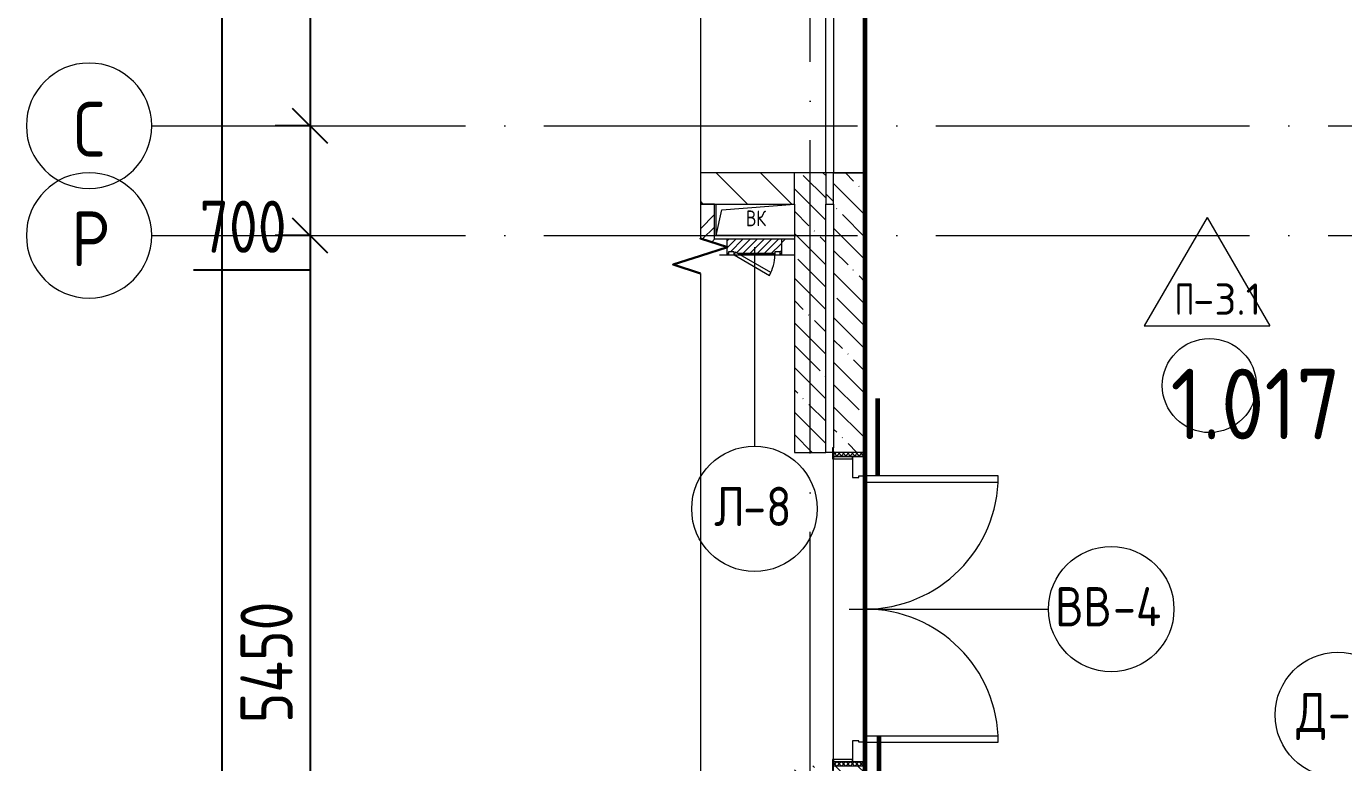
# Model space of a CAD drawing. Header units: millimetres. Extents: x -592259 to 288321, y -552984 to 293768.
# Drawn here: x 76440 to 84840, y 47610 to 52309 of the extents above; entities that cross this region are included whole.
import ezdxf

# ---------------------------------------------------------------- set-up
doc = ezdxf.new("R2010")
doc.units = ezdxf.units.MM
doc.linetypes.add('ADSK_Линия сетки', pattern=[2500, 2000, -250, 0, -250])
doc.layers.get('Defpoints').update_dxf_attribs({"color": 250})
for name, color, linetype, lineweight in [('2)Фархверки', 40, 'Continuous', 30), ('4.1) Штук. 3.1 вып', 6, 'Continuous', 60), ('A-____-____-DIMS', 250, 'Continuous', 9), ('A-AREA-____-IDEN', 250, 'Continuous', 9), ('A-DETL-GENF-OTLN', 250, 'Continuous', 5), ('A-DOOR-____-IDEN', 250, 'Continuous', 9), ('A-DOOR-____-MCUT', 250, 'Continuous', 5), ('A-DOOR-____-OTLN', 250, 'Continuous', 5), ('A-DOOR-FRAM-MCUT', 250, 'Continuous', 5), ('A-DOOR-FRAM-OTLN', 250, 'Continuous', 5), ('A-FLOR-____-IDEN', 250, 'Continuous', 9), ('A-FLOR-____-OTLN', 250, 'Continuous', 9), ('A-GENM-____-MCUT', 250, 'Continuous', 25), ('A-GENM-____-OTLN', 250, 'Continuous', 9), ('A-GLAZ-____-OTLN', 250, 'Continuous', 5), ('A-WALL-____-MCUT', 250, 'Continuous', 13), ('A-WALL-____-PATT', 250, 'Continuous', 13), ('I-WALL-____-OTLN', 250, 'Continuous', 9), ('S-GRID-____-IDEN', 250, 'Continuous', 9), ('S-GRID-____-OTLN', 250, 'Continuous', 9)]:
    doc.layers.add(name, color=color, linetype=linetype, lineweight=lineweight)
doc.styles.add('GOST Common', font='', dxfattribs={"width": 0.9, "height": 350})
doc.styles.add('GOST Common_1', font='', dxfattribs={"width": 0.9, "height": 250})
doc.styles.add('ISOCPEUR', font='isocpeur.ttf', dxfattribs={"width": 0.8, "height": 100})
doc.styles.add('ISOCPEUR_1', font='isocpeur.ttf', dxfattribs={"width": 0.9, "height": 250})
doc.styles.add('ISOCPEUR_2', font='isocpeur.ttf', dxfattribs={"height": 160})
doc.styles.get("Standard").update_dxf_attribs({"font": 'ГОСТ тип А.ttf'})
doc.styles.get('GOST Common').set_extended_font_data('GOST Common')
doc.styles.get('GOST Common_1').set_extended_font_data('GOST Common')
doc.dimstyles.new('А3', dxfattribs={"dimtxt": 333, "dimasz": 222, "dimexe": 222, "dimexo": 111, "dimgap": 111, "dimtad": 1, "dimtoh": 1, "dimdec": 0, "dimrnd": 0.0015, "dimzin": 0, "dimdsep": 46, "dimtxsty": 'Standard', "dimblk": 'OBLIQUE', "dimcen": 0, "dimclrd": 7, "dimclre": 7, "dimclrt": 7, "dimadec": 0, "dimazin": 0, "dimtfac": 1, "dimtdec": 0, "dimtofl": 0, "dimtmove": 0, "dimatfit": 3, "dimfxl": 1, "dimtolj": 1, "dimtzin": 0, "dimarcsym": 0})
pattern_1 = [(135, (12287.91, -0.0006), (-141.42136, -141.42136), [])]
pattern_2 = [(135, (12287.91, -0.0006), (-142.5612, -142.5612), []), (135, (12430.48, -0.0006), (-142.5612, -142.5612), [252.016, -50.403, 3.353, -47.05])]
pattern_3 = [(45, (12287.9, -0.0006), (-224.5064, 224.5064), []), (45, (12367.3, -0.0006), (0, 449.0128), []), (45, (12208.54, -0.0006), (0, 449.0128), [])]

# ---------------------------------------------------------------- blocks, each defined once
blk = doc.blocks.new('_Wn_-As_OpeningMEP_floor__Rectangular - _Wn_-As_OpeningMEP_floor__Rectangular-32466847-АР1_Маркировочный план 1 этажа С2и3')
at = {"layer": 'A-DETL-GENF-OTLN', "lineweight": 5}
for p, q in [((-250, -50), (-212.2, 112.2)), ((-212.2, 112.2), (250, 150))]:
    blk.add_line(p, q, dxfattribs=at)
blk = doc.blocks.new('Дверь_СКБ_2Ст_Внутренняя1 - Н_ВВ-4_2000x2600h_Фрамуга сверху-42013410-АР1_Маркировочный план 1 этажа С2и3')
at = {"layer": 'A-DOOR-____-OTLN'}
h = blk.add_hatch(dxfattribs=at)
h.set_pattern_fill('FP_17', color=256, style=0, pattern_type=2)
h.set_pattern_definition([(135, (1301.41, 164.685), (-14.1421, -14.1421), []), (225, (1301.41, 164.685), (14.1421, -14.1421), [])])
h.paths.add_polyline_path([(1012.5, 60), (1012.5, 100), (987.5, 100), (987.5, -100), (1012.5, -100), (1012.5, 20)])
at = {"layer": 'A-DOOR-FRAM-OTLN'}
h = blk.add_hatch(dxfattribs=at)
h.set_pattern_fill('FP_18', color=256, style=0, pattern_type=2)
h.set_pattern_definition([(45, (-821.384, 164.685), (-14.1421, 14.1421), []), (135, (-821.384, 164.685), (-14.1421, -14.1421), [])])
h.paths.add_polyline_path([(-962.5, 37.3), (-962.5, 100), (-987.5, 100), (-987.5, -100), (-962.5, -100), (-962.5, 20)])
at = {"layer": 'A-DOOR-____-MCUT'}
for p, q in [((-837.5, 950), (-837.5, 100)), ((-797.5, 950), (-837.5, 950)), ((-797.5, 100), (-797.5, 950)), ((862.5, 950), (822.5, 950)), ((822.5, 950), (822.5, 100)), ((862.5, 100), (862.5, 950)), ((-837.5, 100), (-797.5, 100)), ((822.5, 100), (862.5, 100))]:
    blk.add_line(p, q, dxfattribs=at)
at = {"layer": 'A-DOOR-____-OTLN'}
for centre, start, end in [((-837.5, 100), 0, 90), ((862.5, 100), 90, 180)]:
    blk.add_arc(centre, 850, start, end, dxfattribs=at)
at = {"layer": 'A-DOOR-FRAM-MCUT'}
for p, q in [((-947.5, 108), (-1017.5, 108)), ((-1017.5, 108), (-1017.5, 100)), ((-1017.5, 100), (-947.5, 100)), ((-962.5, 100), (-987.5, 100)), ((-987.5, 100), (-987.5, -100)), ((-837.5, 100), (-962.5, 100)), ((-962.5, 100), (-962.5, 20)), ((-962.5, -100), (-962.5, 100)), ((-947.5, 100), (-962.5, 100)), ((-962.5, 100), (-962.5, 99)), ((-962.5, 99), (-947.5, 99)), ((-947.5, 100), (-947.5, 108)), ((-947.5, 99), (-947.5, 100)), ((-837.5, 60), (-837.5, 100)), ((862.5, 100), (862.5, 60)), ((987.5, 100), (862.5, 100)), ((1042.5, 108), (972.5, 108)), ((972.5, 108), (972.5, 100)), ((987.5, 100), (972.5, 100)), ((972.5, 100), (972.5, 99)), ((972.5, 100), (1042.5, 100)), ((972.5, 99), (987.5, 99)), ((987.5, 20), (987.5, 100)), ((1012.5, 100), (987.5, 100)), ((987.5, 100), (987.5, -100)), ((987.5, 99), (987.5, 100)), ((1012.5, -100), (1012.5, 100)), ((1042.5, 100), (1042.5, 108)), ((-962.5, 20), (-827.5, 20)), ((-947.5, 20), (-962.5, 20)), ((-962.5, 20), (-962.5, -100)), ((-947.5, -100), (-947.5, 20)), ((-827.5, 60), (-837.5, 60)), ((-827.5, 20), (-827.5, 60)), ((862.5, 60), (852.5, 60)), ((852.5, 60), (852.5, 20)), ((852.5, 20), (987.5, 20)), ((987.5, 20), (972.5, 20)), ((972.5, 20), (972.5, -100)), ((987.5, -100), (987.5, 20)), ((-947.5, -100), (-1017.5, -100)), ((-1017.5, -100), (-1017.5, -108)), ((-1017.5, -108), (-947.5, -108)), ((-987.5, -100), (-962.5, -100)), ((-962.5, -100), (-947.5, -100)), ((-947.5, -108), (-947.5, -100)), ((972.5, -100), (987.5, -100)), ((1042.5, -100), (972.5, -100)), ((972.5, -100), (972.5, -108)), ((972.5, -108), (1042.5, -108)), ((987.5, -100), (1012.5, -100)), ((1042.5, -108), (1042.5, -100))]:
    blk.add_line(p, q, dxfattribs=at)
blk = doc.blocks.new('АР_Люк - ЛРС_ВК_350х400_наружный_NCS S 1000-N-42723972-АР1_Маркировочный план 1 этажа С2и3')
at = {"layer": 'A-DOOR-____-OTLN'}
h = blk.add_hatch(dxfattribs=at)
h.set_pattern_fill('FP_148', color=256, style=0, pattern_type=2)
h.set_pattern_definition([(45, (125, 0), (-22.6274, 22.6274), [])])
h.paths.add_polyline_path([(290, 50), (290, 30), (255, 30), (255, 50), (245, 32.7), (215, 50), (-5, 50), (-5, 30), (-40, 30), (-40, 50), (-50, 50), (-50, -50), (300, -50), (300, -1), (296.8, 0), (300, 3.1), (300, 50), (296.8, 50)])
at = {"layer": 'A-DETL-GENF-OTLN', "lineweight": 5}
for p, q in [((300, 50), (-50, 50)), ((-50, 50), (-50, -50)), ((300, 3.1), (300, 50)), ((-50, -50), (300, -50)), ((300, -50), (300, -1))]:
    blk.add_line(p, q, dxfattribs=at)
at = {"layer": 'A-DOOR-____-MCUT', "lineweight": 5}
for p, q in [((29.8, 180), (19.8, 162.7)), ((255, 50), (29.8, 180)), ((19.8, 162.7), (245, 32.7)), ((-5, 50), (-40, 50)), ((-40, 50), (-40, 30)), ((-40, 30), (-5, 30)), ((-5, 30), (-5, 50)), ((245, 32.7), (255, 50)), ((290, 50), (255, 50)), ((255, 50), (255, 30)), ((255, 30), (290, 30)), ((290, 30), (290, 50))]:
    blk.add_line(p, q, dxfattribs=at)
blk.add_arc((255, 50), 260, 150, 180, dxfattribs=at)
at = {"layer": 'A-DOOR-____-OTLN'}
blk.add_line((255, 50), (29.8, 180), dxfattribs=at)
blk = doc.blocks.new('ASML_АР_Отделка Люка - ВО Отделка люков_Грунтовка 0_Шпатлевка 0_Окраска 0_0-42723977-АР1_Маркировочный план 1 этажа С2и3')
at = {"layer": 'A-GENM-____-MCUT', "lineweight": 5}
for p, q in [((-165, 3), (-175, 3)), ((-175, 3), (-175, 0)), ((102.1, 3), (-130, 3)), ((130, 3), (126, 3)), ((175, 3), (165, 3)), ((175, 0), (175, 3)), ((-175, 0), (-165, 0)), ((-130, 0), (107.3, 0)), ((124.2, 0), (130, 0)), ((165, 0), (175, 0))]:
    blk.add_line(p, q, dxfattribs=at)
blk = doc.blocks.new('ADSK_Обрыв_Линия - По умолчанию-35382580-АР1_Маркировочный план 1 этажа С2и3')
at = {"layer": 'A-DETL-GENF-OTLN', "lineweight": 5}
for p, q in [((0, 0), (8290, 0)), ((8512.6, 0), (16800, 0))]:
    blk.add_line(p, q, dxfattribs=at)
blk = doc.blocks.new('Ось сетки - Круг_Ø8 мм-39983606-АР1_Маркировочный план 1 этажа С2и3')
at = {"layer": 'S-GRID-____-IDEN'}
for start, end in [(360, 180), (180, 360)]:
    blk.add_arc((0, 0), 4, start, end, dxfattribs=at)
blk = doc.blocks.new('_Oblique')
at = {"color": 0, "linetype": 'ByBlock', "lineweight": -2}
blk.add_line((-0.5, -0.5), (0.5, 0.5), dxfattribs=at)
blk = doc.blocks.new('*D2550')
at = {"layer": 'A-____-____-DIMS', "color": 7, "lineweight": -2, "transparency": 16777216}
for p, q in [((78238.4, 54675), (78027.4, 54675)), ((78249.4, 54675), (78249.4, 51675)), ((78238.4, 51675), (78027.4, 51675))]:
    blk.add_line(p, q, dxfattribs=at)
at = {"layer": 'Defpoints', "color": 0, "transparency": 16777216}
for p in [(78349.4, 54675), (78249.4, 51675), (78349.4, 51675)]:
    blk.add_point(p, dxfattribs=at)
at = {"layer": 'A-____-____-DIMS', "color": 7, "lineweight": -2, "transparency": 16777216, "xscale": 222, "yscale": 222, "zscale": 222}
for p, rotation in [((78249.4, 54675), 90), ((78249.4, 51675), 270)]:
    blk.add_blockref('_Oblique', p, dxfattribs=dict(at, rotation=rotation))
at = {"layer": 'A-____-____-DIMS', "color": 7, "transparency": 16777216, "insert": (77971.9, 53175), "char_height": 333, "width": 2.483, "attachment_point": 5, "rotation": 90}
blk.add_mtext('\\A1;3000', dxfattribs=at)
blk = doc.blocks.new('*D2551')
at = {"layer": 'A-____-____-DIMS', "color": 7, "lineweight": -2, "transparency": 16777216}
for p, q in [((78238.4, 51675), (78027.4, 51675)), ((78249.4, 51675), (78249.4, 50975)), ((78238.4, 50975), (78027.4, 50975)), ((78249.4, 50975), (78249.4, 50753)), ((78249.4, 50753), (77505.7, 50753))]:
    blk.add_line(p, q, dxfattribs=at)
at = {"layer": 'Defpoints', "color": 0, "transparency": 16777216}
for p in [(78349.4, 51675), (78249.4, 50975), (78349.4, 50975)]:
    blk.add_point(p, dxfattribs=at)
at = {"layer": 'A-____-____-DIMS', "color": 7, "lineweight": -2, "transparency": 16777216, "xscale": 222, "yscale": 222, "zscale": 222}
for p, rotation in [((78249.4, 51675), 90), ((78249.4, 50975), 270)]:
    blk.add_blockref('_Oblique', p, dxfattribs=dict(at, rotation=rotation))
at = {"layer": 'A-____-____-DIMS', "color": 7, "transparency": 16777216, "insert": (77822.1, 51030.5), "char_height": 333, "width": 1.862, "attachment_point": 5}
blk.add_mtext('\\A1;700', dxfattribs=at)
blk = doc.blocks.new('*D2552')
at = {"layer": 'A-____-____-DIMS', "color": 7, "lineweight": -2, "transparency": 16777216}
for p, q in [((78238.4, 50975), (78027.4, 50975)), ((78249.4, 50975), (78249.4, 45525)), ((78238.4, 45525), (78027.4, 45525))]:
    blk.add_line(p, q, dxfattribs=at)
at = {"layer": 'Defpoints', "color": 0, "transparency": 16777216}
for p in [(78349.4, 50975), (78249.4, 45525), (78349.4, 45525)]:
    blk.add_point(p, dxfattribs=at)
at = {"layer": 'A-____-____-DIMS', "color": 7, "lineweight": -2, "transparency": 16777216, "xscale": 222, "yscale": 222, "zscale": 222}
for p, rotation in [((78249.4, 50975), 90), ((78249.4, 45525), 270)]:
    blk.add_blockref('_Oblique', p, dxfattribs=dict(at, rotation=rotation))
at = {"layer": 'A-____-____-DIMS', "color": 7, "transparency": 16777216, "insert": (77971.9, 48250), "char_height": 333, "width": 2.567, "attachment_point": 5, "rotation": 90}
blk.add_mtext('\\A1;5450', dxfattribs=at)
blk = doc.blocks.new('*D2565')
at = {"layer": 'A-____-____-DIMS', "color": 7, "lineweight": -2, "transparency": 16777216}
for p, q in [((77675.6, 58375), (77464.6, 58375)), ((77686.6, 58375), (77686.6, 25)), ((77675.6, 25), (77464.6, 25))]:
    blk.add_line(p, q, dxfattribs=at)
at = {"layer": 'Defpoints', "color": 0, "transparency": 16777216}
for p in [(77786.6, 58375), (77686.6, 25), (77786.6, 25)]:
    blk.add_point(p, dxfattribs=at)
at = {"layer": 'A-____-____-DIMS', "color": 7, "lineweight": -2, "transparency": 16777216, "xscale": 222, "yscale": 222, "zscale": 222}
for p, rotation in [((77686.6, 58375), 90), ((77686.6, 25), 270)]:
    blk.add_blockref('_Oblique', p, dxfattribs=dict(at, rotation=rotation))
at = {"layer": 'A-____-____-DIMS', "color": 7, "transparency": 16777216, "insert": (77409.1, 29200), "char_height": 333, "width": 3.104, "attachment_point": 5, "rotation": 90}
blk.add_mtext('\\A1;58350', dxfattribs=at)
blk = doc.blocks.new('AAR_СКБ_Марка_Помещения_мал - Номер-28977439-АР1_Маркировочный план 1 этажа С2и3')
at = {"layer": 'A-AREA-____-IDEN'}
blk.add_circle((-0.028, 0), 3, dxfattribs=at)
blk = doc.blocks.new('AAR_СКБ_Марка_Перекрытия - Марка пола-17325028-АР1_Маркировочный план 1 этажа С2и3')
at = {"layer": 'A-FLOR-____-IDEN'}
for p, q in [((0, 6.932), (-4.002, 0)), ((0, 6.932), (4.002, 0)), ((-4.002, 0), (4.002, 0))]:
    blk.add_line(p, q, dxfattribs=at)
blk = doc.blocks.new('ADSK_Марка_Дверь - Типоразмер_ADSK_Марка-30565456-АР1_Маркировочный план 1 этажа С2и3')
at = {"layer": 'A-DOOR-____-IDEN'}
blk.add_circle((0, 0), 4, dxfattribs=at)

msp = doc.modelspace()

# ---------------------------------------------------------------- hatches: boundary and pattern name
at = {"layer": 'A-WALL-____-PATT', "lineweight": 15, "true_color": 0x000000}
h = msp.add_hatch(dxfattribs=at)
h.set_pattern_fill('FP_2', color=18, style=0, pattern_type=2)
h.set_pattern_definition(pattern_1)
h.paths.add_polyline_path([(81337.9138, 51175), (81337.9138, 51374.9994), (80737.9138, 51374.9994), (80737.9138, 51175), (81166.8317, 51175)])
h = msp.add_hatch(dxfattribs=at)
h.set_pattern_fill('FP_1', color=18, style=0, pattern_type=2)
h.set_pattern_definition(pattern_2)
h.paths.add_polyline_path([(81378.2046, 43325.0597), (81537.9138, 43325.0597), (81537.8919, 47589.9994), (81337.9138, 47589.9994), (81337.9138, 43325.0597), (81350.8919, 43325.0597)])
h.paths.add_polyline_path([(81537.8919, 49590), (81537.9138, 49590), (81537.8919, 51374.9994), (81337.9138, 51374.9994), (81337.9138, 49590), (81374.119, 49590)])
h = msp.add_hatch(dxfattribs=at)
h.set_pattern_fill('FP_2', color=18, style=0, pattern_type=2)
h.set_pattern_definition(pattern_1)
h.paths.add_polyline_path([(81587.9138, 51174.9994), (81587.9138, 51374.9994), (81537.9138, 51374.9994), (81537.9138, 51174.9994)])
h = msp.add_hatch(dxfattribs=at)
h.set_pattern_fill('FP_1', color=18, style=0, pattern_type=2)
h.set_pattern_definition(pattern_2)
h.paths.add_polyline_path([(81765.8237, 43325), (81787.9138, 43325), (81787.9138, 47590), (81587.9138, 47590), (81587.9138, 43325)])
h.paths.add_polyline_path([(81724.8095, 49590), (81787.9138, 49590), (81787.5008, 51374.9397), (81587.9138, 51374.9397), (81587.9138, 49590)])
h = msp.add_hatch(dxfattribs=at)
h.set_pattern_fill('FP_5', color=18, style=0, pattern_type=2)
h.set_pattern_definition(pattern_3)
h.paths.add_polyline_path([(80827.9138, 50949.9994), (80827.9138, 51174.9994), (80737.9138, 51174.9994), (80737.9138, 50955), (80753.6616, 50949.9994), (80817.5882, 50949.9994)])
h = msp.add_hatch(dxfattribs=at)
h.set_pattern_fill('FP_5', color=18, style=0, pattern_type=2)
h.set_pattern_definition(pattern_3)
h.paths.add_polyline_path([(81337.9138, 50849.9994), (81337.9138, 50949.9994), (81257.9138, 50949.9994), (81257.9138, 50849.9994), (81327.9138, 50849.9994)])
h.paths.add_polyline_path([(80859.4515, 50849.9994), (80907.9138, 50849.9994), (80907.9138, 50896.8983), (80866.6849, 50856.9994)])
h.paths.add_polyline_path([(80907.9138, 50901.0177), (80907.9138, 50949.9994), (80753.6616, 50949.9994), (80853.2, 50918.3917)])

# ---------------------------------------------------------------- linework, layer by layer
at = {"layer": '2)Фархверки'}
msp.add_lwpolyline([(80911.1189, 50900), (80737.9138, 50955), (80911.1189, 50900), (80737.9138, 50845)], dxfattribs=at)
msp.add_lwpolyline([(80737.9138, 50732.3827), (80564.6136, 50788.6913), (80737.9138, 50845), (80564.6136, 50788.6913)], close=True, dxfattribs=at)
at = {"layer": '4.1) Штук. 3.1 вып'}
msp.add_lwpolyline([(86217.9138, 45905), (81787.9138, 45905), (81787.9138, 55374.9994), (86217.9138, 55374.9994)], close=True, dxfattribs=at)
at = {"layer": '4.1) Штук. 3.1 вып', "color": 30, "true_color": 0xf26722}
for points in [[(81868.9103, 49440), (81868.9103, 49934.376)], [(81877.2406, 47289.9728), (81877.2406, 47784.3488)]]:
    msp.add_lwpolyline(points, dxfattribs=at)
at = {"layer": 'A-DOOR-____-IDEN', "color": 18, "true_color": 0x000000}
for p, q in [((81082.9138, 50899.9994), (81082.9138, 49629.9994)), ((81687.9138, 48590), (82957.9138, 48590))]:
    msp.add_line(p, q, dxfattribs=at)
at = {"layer": 'A-FLOR-____-OTLN', "color": 18, "lineweight": 5, "true_color": 0x000000}
for p, q in [((81537.9138, 51374.9994), (81537.9138, 54675)), ((81587.9138, 54674.9403), (81587.9138, 51374.9994)), ((81587.9138, 51374.9994), (81787.9138, 51374.9994)), ((80837.9138, 50975), (80837.9138, 51174.9994)), ((81337.9138, 50975), (80837.9138, 50975)), ((81579.9138, 49590), (81537.9138, 49590)), ((81787.9138, 49400), (81787.9138, 47780)), ((81787.9138, 47780), (81787.9138, 49400))]:
    msp.add_line(p, q, dxfattribs=at)
at = {"layer": 'A-WALL-____-MCUT', "color": 18, "lineweight": 15, "true_color": 0x000000}
for p, q in [((81337.9138, 51374.9994), (80737.9138, 51374.9994)), ((81537.9138, 51374.9994), (81337.9138, 51374.9994)), ((81337.9138, 51174.9994), (81337.9138, 51374.9994)), ((81587.9138, 51374.9994), (81537.9138, 51374.9994)), ((81537.9138, 51374.9994), (81537.9138, 51174.9994)), ((81587.9138, 51174.9994), (81587.9138, 51374.9994)), ((81787.9138, 51374.9397), (81587.9138, 51374.9397)), ((81787.9138, 49620), (81787.9138, 51374.9397)), ((80827.9138, 51174.9994), (80737.9138, 51174.9994)), ((80737.9138, 51174.9994), (81337.9138, 51174.9994)), ((80827.9138, 50949.9994), (80827.9138, 51174.9994)), ((81337.9138, 51174.9994), (81337.9138, 49590)), ((81537.9138, 51174.9994), (81587.9138, 51174.9994)), ((81537.9138, 49590), (81537.9138, 51174.9994)), ((81587.9138, 51174.9994), (81587.9138, 49620)), ((81337.9138, 50949.9994), (80827.9138, 50949.9994)), ((80859.4515, 50849.9994), (80917.9138, 50849.9994)), ((80992.9138, 50849.9994), (81212.9138, 50849.9994)), ((81247.9138, 50849.9994), (81337.9138, 50849.9994)), ((81337.9138, 49590), (81537.9138, 49590))]:
    msp.add_line(p, q, dxfattribs=at)
at = {"layer": 'I-WALL-____-OTLN', "color": 18, "lineweight": 15, "true_color": 0x000000}
msp.add_line((81587.9138, 47630), (81587.9138, 49550), dxfattribs=at)
at = {"layer": 'S-GRID-____-OTLN', "color": 18, "linetype": 'ADSK_Линия сетки', "true_color": 0x000000}
for p, q in [((81437.9138, -2919.5356), (81437.9138, 61202.0045)), ((81787.9138, -1649.5356), (81787.9138, 59932.0045)), ((77240.3519, 51675), (168626.8279, 51675)), ((77240.3519, 50975), (168626.8279, 50975))]:
    msp.add_line(p, q, dxfattribs=at)

# ---------------------------------------------------------------- block references
at = {"layer": 'A-AREA-____-IDEN', "color": 18, "true_color": 0x000000, "xscale": 99.99999999999993, "yscale": 99.99999999999993, "zscale": 99.99999999999993}
msp.add_blockref('AAR_СКБ_Марка_Помещения_мал - Номер-28977439-АР1_Маркировочный план 1 этажа С2и3', (83986.4445, 50016.6071), dxfattribs=at)
at = {"layer": 'A-DETL-GENF-OTLN', "color": 18, "lineweight": 5, "true_color": 0x000000, "rotation": 269.9999999999999}
msp.add_blockref('ADSK_Обрыв_Линия - По умолчанию-35382580-АР1_Маркировочный план 1 этажа С2и3', (80737.9138, 59245), dxfattribs=at)
at = {"layer": 'A-DOOR-____-IDEN', "color": 18, "true_color": 0x000000, "xscale": 99.99999999999993, "yscale": 99.99999999999993, "zscale": 99.99999999999993}
for p in [(81082.9138, 49229.9994), (83357.9138, 48590), (84803.1151, 47914.9994)]:
    msp.add_blockref('ADSK_Марка_Дверь - Типоразмер_ADSK_Марка-30565456-АР1_Маркировочный план 1 этажа С2и3', p, dxfattribs=at)
at = {"layer": 'A-DOOR-____-OTLN', "color": 18, "true_color": 0x000000}
for name, p, rotation in [('АР_Люк - ЛРС_ВК_350х400_наружный_NCS S 1000-N-42723972-АР1_Маркировочный план 1 этажа С2и3', (81207.9138, 50899.9994), 180), ('Дверь_СКБ_2Ст_Внутренняя1 - Н_ВВ-4_2000x2600h_Фрамуга сверху-42013410-АР1_Маркировочный план 1 этажа С2и3', (81687.9138, 48602.5), 269.9999999999999)]:
    msp.add_blockref(name, p, dxfattribs=dict(at, rotation=rotation))
at = {"layer": 'A-FLOR-____-IDEN', "color": 18, "true_color": 0x000000, "xscale": 99.99999999999993, "yscale": 99.99999999999993, "zscale": 99.99999999999993}
msp.add_blockref('AAR_СКБ_Марка_Перекрытия - Марка пола-17325028-АР1_Маркировочный план 1 этажа С2и3', (83968.8645, 50396.9897), dxfattribs=at)
at = {"layer": 'A-GENM-____-OTLN', "color": 18, "lineweight": 5, "true_color": 0x000000, "rotation": 180}
msp.add_blockref('ASML_АР_Отделка Люка - ВО Отделка люков_Грунтовка 0_Шпатлевка 0_Окраска 0_0-42723977-АР1_Маркировочный план 1 этажа С2и3', (81082.9138, 50859.9994), dxfattribs=at)
at = {"layer": 'A-GLAZ-____-OTLN', "color": 18, "true_color": 0x000000}
msp.add_blockref('_Wn_-As_OpeningMEP_floor__Rectangular - _Wn_-As_OpeningMEP_floor__Rectangular-32466847-АР1_Маркировочный план 1 этажа С2и3', (81087.9138, 51025), dxfattribs=at)
at = {"layer": 'S-GRID-____-IDEN', "color": 18, "true_color": 0x000000, "xscale": 99.99999999999993, "yscale": 99.99999999999993, "zscale": 99.99999999999993, "rotation": 269.9999999999994}
for p in [(76840.3519, 51675), (76840.3519, 50975)]:
    msp.add_blockref('Ось сетки - Круг_Ø8 мм-39983606-АР1_Маркировочный план 1 этажа С2и3', p, dxfattribs=at)

# ---------------------------------------------------------------- texts
at = {"layer": '2)Фархверки', "insert": (81027.9349, 51133.9554), "char_height": 100, "width": 160.3375, "attachment_point": 1, "style": 'ISOCPEUR'}
msp.add_mtext('ВК', dxfattribs=at)
at = {"layer": 'A-AREA-____-IDEN', "color": 18, "true_color": 0x000000, "insert": (83735.3442, 50124.0926), "char_height": 450, "width": 564.388, "attachment_point": 1, "style": 'ISOCPEUR_1'}
msp.add_mtext('1.017', dxfattribs=at)
at = {"layer": 'A-DOOR-____-IDEN', "color": 18, "true_color": 0x000000, "char_height": 250, "attachment_point": 1, "style": 'GOST Common_1'}
for s, insert, width in [('\\fGOST Common|b0|i0|c204|p34|;\\W.9;Л', (80826.4064, 49370.45), 223.670812), ('-8', (81010.9533, 49370.45), 389.620125), ('ВВ', (83000.1564, 48730.4506), 447.341625), ('-4', (83369.2502, 48730.4506), 411.265687), ('\\fGOST Common|b0|i0|c204|p34|;\\W.9;Д', (84537.6077, 48055.45), 245.316375), ('-9', (84740.014, 48055.45), 389.620125)]:
    msp.add_mtext(s, dxfattribs=dict(at, insert=insert, width=width))
at = {"layer": 'A-FLOR-____-IDEN', "color": 18, "true_color": 0x000000, "char_height": 200, "attachment_point": 1, "style": 'ISOCPEUR_2'}
for s, insert, width in [('\\fISOCPEUR|b0|i0|c204|p34|;\\W.7;П', (83763.6296, 50668.3755), 140.295312), ('-3.1', (83879.3848, 50668.3755), 381.60325)]:
    msp.add_mtext(s, dxfattribs=dict(at, insert=insert, width=width))
at = {"layer": 'S-GRID-____-IDEN', "color": 18, "true_color": 0x000000, "char_height": 350, "attachment_point": 1, "style": 'GOST Common'}
for s, insert, width in [('\\fGOST Common|b0|i0|c204|p34|;\\W.9;С', (76741.879, 51827.5869), 274.177125), ('\\fGOST Common|b0|i0|c204|p34|;\\W.9;Р', (76727.029, 51127.5869), 310.253062)]:
    msp.add_mtext(s, dxfattribs=dict(at, insert=insert, width=width))

# ---------------------------------------------------------------- dimensions: what is measured, and where the dimension line sits
at = {"layer": 'A-____-____-DIMS', "color": 18, "true_color": 0x000000}
for base, p1, p2, picture, middle in [((77686.582, 25), (77786.5669, 58375), (77786.5669, 25), '*D2565', (77409.082, 29200)), ((78249.446, 51675), (78349.4309, 54675), (78349.4309, 51675), '*D2550', (77971.946, 53175)), ((78249.446, 50975), (78349.4309, 51675), (78349.4309, 50975), '*D2551', (77822.096, 51030.5)), ((78249.446, 45525), (78349.4309, 50975), (78349.4309, 45525), '*D2552', (77971.946, 48250))]:
    dim = msp.add_linear_dim(base=base, p1=p1, p2=p2, angle=90, dimstyle='А3', dxfattribs=at)
    dim.commit()
    dim.dimension.update_dxf_attribs({"geometry": picture, "text_midpoint": middle})

doc.saveas('drawing.dxf')
